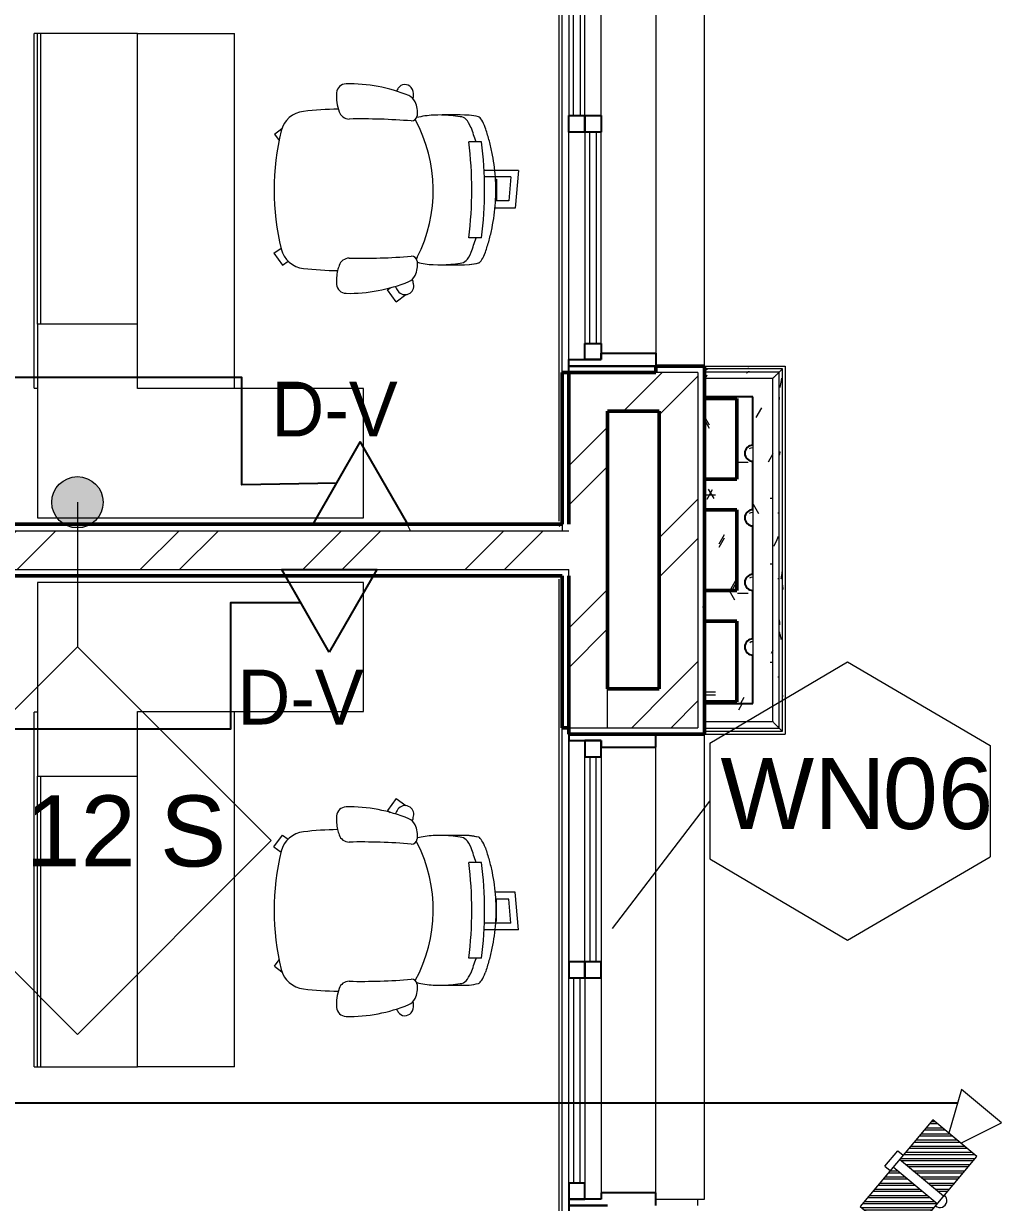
# Model space of a CAD drawing. Header units: millimetres. Extents: x -9358 to 257996, y -67499 to 9117.
# Drawn here: x 15062 to 18089, y -26768 to -23118 of the extents above; entities that cross this region are included whole.
import ezdxf

# ---------------------------------------------------------------- set-up
doc = ezdxf.new("R2010")
doc.units = ezdxf.units.MM
doc.header["$LTSCALE"] = 1000
for name, color, linetype, lineweight in [('A-FLR-PAT', 8, 'Continuous', 18), ('A-FRN', 8, 'Continuous', 9), ('A-LIN-30-1', 8, 'Continuous', 25), ('A-TYP-WAL', 8, 'Continuous', 0), ('A-TYP-WIN', 8, 'Continuous', 0), ('A-WAL-CLD', 8, 'Continuous', 9), ('A-WAL-CMU', 8, 'Continuous', 50), ('A-WAL-FIN', 8, 'Continuous', 9), ('A-WAL-LOW-20', 8, 'Continuous', 18), ('A-WAL-LOW-20-1', 8, 'Continuous', 50), ('A-WAL-LOW-30', 8, 'Continuous', 18), ('A-WAL-PAT-1', 8, 'Continuous', 9), ('A-WIN', 8, 'Continuous', 9), ('A-WIN-1', 8, 'Continuous', 25), ('A-WIN-2', 8, 'Continuous', 18), ('LC-CAM', 4, 'Continuous', 5)]:
    doc.layers.add(name, color=color, linetype=linetype, lineweight=lineweight)
for name, color, linetype in [('CCTV', 4, 'Continuous'), ('CCTVNET', 6, 'Continuous'), ('DATANET', 4, 'Continuous')]:
    doc.layers.add(name, color=color, linetype=linetype)
doc.styles.add('Arial_8', font='arial.ttf', dxfattribs={"height": 220})
pattern_1 = [(0, (0, 0), (812.8, 203.2), [33.528, -576.072, 33.528, -576.072, -3251.2]), (0, (0, 0), (812.8, 203.2), [-1219.2, 33.528, -1185.672, 33.528, -576.072, -1422.4]), (0, (0, 0), (812.8, 203.2), [-3048, 33.528, -372.872, 33.528, -982.472]), (120, (304.8, 101.6), (-582.3764, 602.3054), [33.528, -576.072, 33.528, -576.072, -3251.2]), (120, (304.8, 101.6), (-582.3764, 602.3054), [-1219.2, 33.528, -1185.672, 33.528, -576.072, -1422.4]), (120, (304.8, 101.6), (-582.3764, 602.3054), [-3048, 33.528, -372.872, 33.528, -982.472]), (240, (406.4, 508), (-230.4236, -805.5054), [33.528, -576.072, 33.528, -576.072, -3251.2]), (240, (406.4, 508), (-230.4236, -805.5054), [-1219.2, 33.528, -1185.672, 33.528, -576.072, -1422.4]), (240, (406.4, 508), (-230.4236, -805.5054), [-3048, 33.528, -372.872, 33.528, -982.472])]
pattern_2 = [(45, (0, 0), (-251.447, 251.447), []), (45, (0, 381), (-251.447, 251.447), [])]
pattern_3 = [(0, (0, 0), (406.4, 101.6), [33.528, -271.272, 33.528, -271.272, -1625.6]), (0, (0, 0), (406.4, 101.6), [-609.6, 33.528, -576.072, 33.528, -271.272, -711.2]), (0, (0, 0), (406.4, 101.6), [-1524, 33.528, -169.672, 33.528, -474.472]), (120, (152.4, 50.8), (-291.18818, 301.15272), [33.528, -271.272, 33.528, -271.272, -1625.6]), (120, (152.4, 50.8), (-291.18818, 301.15272), [-609.6, 33.528, -576.072, 33.528, -271.272, -711.2]), (120, (152.4, 50.8), (-291.18818, 301.15272), [-1524, 33.528, -169.672, 33.528, -474.472]), (240, (203.2, 254), (-115.21182, -402.75272), [33.528, -271.272, 33.528, -271.272, -1625.6]), (240, (203.2, 254), (-115.21182, -402.75272), [-609.6, 33.528, -576.072, 33.528, -271.272, -711.2]), (240, (203.2, 254), (-115.21182, -402.75272), [-1524, 33.528, -169.672, 33.528, -474.472])]

# ---------------------------------------------------------------- blocks, each defined once
blk = doc.blocks.new('M_Wall Tag - WALL TAG-12mm-1267109-01-Ground Floor Plan')
at = {"layer": 'A-TYP-WAL'}
for p, q in [((-6, 0), (0, 6)), ((0, 6), (6, 0)), ((-6, 0), (0, -6)), ((6, 0), (0, -6))]:
    blk.add_line(p, q, dxfattribs=at)
blk = doc.blocks.new('Window Tag - Window Tag-41068-01-Ground Floor Plan')
at = {"layer": 'A-TYP-WIN'}
for p, q in [((-4.506, 1.627), (-0.238, 4.142)), ((-0.238, 4.142), (4.181, 1.556)), ((-4.506, 1.627), (-4.506, -1.959)), ((4.181, 1.556), (4.181, -1.888)), ((-4.506, -1.959), (-0.238, -4.474)), ((-0.238, -4.474), (4.181, -1.888))]:
    blk.add_line(p, q, dxfattribs=at)
blk = doc.blocks.new('D-V')
at = {"color": 3}
blk.add_lwpolyline([(1.2, 256.5), (146.9, 0), (-146.9, 0), (1.2, 256.5)], dxfattribs=at)
at = {"layer": 'CCTV', "color": 2}
blk.add_attdef('D-V', (-225.1, 246.5), '', height=170, dxfattribs=at)
blk = doc.blocks.new('Walls 16 - Walls 11-582313-01-Ground Floor Furniture Plan')
at = {"layer": 'A-WAL-PAT-1'}
h = blk.add_hatch(dxfattribs=at)
h.set_pattern_fill('FP_10', color=256, style=0, pattern_type=2)
h.set_pattern_definition(pattern_3)
h.paths.add_polyline_path([(17270, -25070), (17270, -24820), (17170, -24820), (17170, -25070)], flags=0)
h.paths.add_polyline_path([(17170, -24725), (17270, -24725), (17270, -24475), (17170, -24475)], flags=0)
h.paths.add_polyline_path([(17170, -24380), (17270, -24380), (17270, -24130), (17170, -24130), (17170, -24207)], flags=0)
at = {"layer": 'A-WAL-CMU'}
for p, q in [((17170, -24130), (17170, -24380)), ((17270, -24130), (17170, -24130)), ((17270, -24380), (17270, -24130)), ((17170, -24380), (17270, -24380)), ((17170, -24475), (17170, -24725)), ((17270, -24475), (17170, -24475)), ((17270, -24725), (17270, -24475)), ((17170, -24725), (17270, -24725)), ((17170, -24820), (17170, -25070)), ((17270, -24820), (17170, -24820)), ((17270, -25070), (17270, -24820)), ((17170, -25070), (17270, -25070))]:
    blk.add_line(p, q, dxfattribs=at)
blk = doc.blocks.new('Sliding_Window_Double - 3000 x 2700-2663160-01-Ground Floor Furniture Plan')
at = {"layer": 'A-WIN'}
for p, q in [((-1336.3, 89.4), (1543.7, 89.4)), ((-651.8, -80.6), (-1306.3, -80.6)), ((808.2, -80.6), (-600.9, -80.6)), ((1513.7, -80.6), (859.1, -80.6)), ((-1306.3, -130.6), (-651.8, -130.6)), ((53.7, -130.6), (-600.9, -130.6)), ((808.2, -130.6), (153.7, -130.6)), ((859.1, -130.6), (1513.7, -130.6)), ((-651.8, -180.6), (-1356.3, -180.6)), ((-600.9, -180.6), (53.7, -180.6)), ((153.7, -180.6), (808.2, -180.6)), ((1563.7, -180.6), (859.1, -180.6))]:
    blk.add_line(p, q, dxfattribs=at)
at = {"layer": 'A-WIN-1'}
for p, q in [((-1376.3, 89.4), (-1336.3, 89.4)), ((-1376.3, -180.6), (-1376.3, 89.4)), ((-1376.3, 89.4), (-1376.3, -180.6)), ((-1336.3, 89.4), (-1336.3, -80.6)), ((1543.7, 89.4), (1583.7, 89.4)), ((1543.7, -80.6), (1543.7, 89.4)), ((1583.7, 89.4), (1583.7, -180.6)), ((1583.7, -180.6), (1583.7, 89.4)), ((-1356.3, -80.6), (-1356.3, -180.6)), ((-1336.3, -80.6), (-1356.3, -80.6)), ((-1356.3, -130.6), (-1356.3, -80.6)), ((-1356.3, -80.6), (-1306.3, -80.6)), ((-1306.3, -80.6), (-1306.3, -130.6)), ((-651.8, -130.6), (-651.8, -80.6)), ((-651.8, -80.6), (-600.9, -80.6)), ((-600.9, -80.6), (-600.9, -130.6)), ((808.2, -130.6), (808.2, -80.6)), ((808.2, -80.6), (859.1, -80.6)), ((859.1, -80.6), (859.1, -130.6)), ((1513.7, -130.6), (1513.7, -80.6)), ((1513.7, -80.6), (1563.7, -80.6)), ((1563.7, -80.6), (1543.7, -80.6)), ((1563.7, -180.6), (1563.7, -80.6)), ((1563.7, -80.6), (1563.7, -130.6)), ((-1306.3, -130.6), (-1356.3, -130.6)), ((-600.9, -130.6), (-651.8, -130.6)), ((-651.8, -180.6), (-651.8, -130.6)), ((-651.8, -130.6), (-600.9, -130.6)), ((-600.9, -130.6), (-600.9, -180.6)), ((53.7, -180.6), (53.7, -130.6)), ((53.7, -130.6), (103.7, -130.6)), ((103.7, -180.6), (103.7, -130.6)), ((103.7, -130.6), (153.7, -130.6)), ((103.7, -130.6), (103.7, -180.6)), ((153.7, -130.6), (153.7, -180.6)), ((808.2, -180.6), (808.2, -130.6)), ((808.2, -130.6), (859.1, -130.6)), ((859.1, -130.6), (808.2, -130.6)), ((859.1, -130.6), (859.1, -180.6)), ((1563.7, -130.6), (1513.7, -130.6)), ((-1376.3, -180.6), (-1396.3, -180.6)), ((-1356.3, -180.6), (-1376.3, -180.6)), ((-600.9, -180.6), (-651.8, -180.6)), ((103.7, -180.6), (53.7, -180.6)), ((153.7, -180.6), (103.7, -180.6)), ((859.1, -180.6), (808.2, -180.6)), ((1583.7, -180.6), (1563.7, -180.6)), ((1603.7, -180.6), (1583.7, -180.6))]:
    blk.add_line(p, q, dxfattribs=at)
at = {"layer": 'A-WIN-2'}
for p, q in [((-1306.3, -95.6), (-651.8, -95.6)), ((-1306.3, -115.6), (-1306.3, -95.6)), ((-651.8, -95.6), (-651.8, -115.6)), ((859.1, -95.6), (1513.7, -95.6)), ((859.1, -115.6), (859.1, -95.6)), ((1513.7, -95.6), (1513.7, -115.6)), ((-651.8, -115.6), (-1306.3, -115.6)), ((-600.9, -145.6), (53.7, -145.6)), ((-600.9, -165.6), (-600.9, -145.6)), ((53.7, -145.6), (53.7, -165.6)), ((153.7, -145.6), (808.2, -145.6)), ((153.7, -165.6), (153.7, -145.6)), ((808.2, -145.6), (808.2, -165.6)), ((1513.7, -115.6), (859.1, -115.6)), ((53.7, -165.6), (-600.9, -165.6)), ((808.2, -165.6), (153.7, -165.6))]:
    blk.add_line(p, q, dxfattribs=at)
blk = doc.blocks.new('Sliding_Window_Single - 1500 x 2700-2664407-01-Ground Floor Furniture Plan')
at = {"layer": 'A-WIN'}
for p, q in [((-645, 135), (-10, 135)), ((725, 135), (40, 135)), ((40, 135), (725, 135)), ((-10, 85), (-645, 85)), ((40, 85), (675, 85)), ((-10, 35), (-675, 35)), ((675, 35), (40, 35)), ((-675, -135), (705, -135))]:
    blk.add_line(p, q, dxfattribs=at)
at = {"layer": 'A-WIN-1'}
for p, q in [((-715, 135), (-735, 135)), ((-715, 135), (-715, 15)), ((-695, 135), (-715, 135)), ((-715, 15), (-715, 135)), ((-695, 35), (-695, 135)), ((-645, 135), (-695, 135)), ((-695, 135), (-695, 85)), ((-645, 85), (-645, 135)), ((40, 135), (-10, 135)), ((-10, 135), (-10, 85)), ((40, 85), (40, 135)), ((745, 135), (725, 135)), ((725, 135), (725, 35)), ((-695, 85), (-645, 85)), ((-10, 85), (40, 85)), ((40, 85), (-10, 85)), ((-10, 85), (-10, 35)), ((40, 35), (40, 85)), ((725, 85), (675, 85)), ((675, 85), (675, 35)), ((725, 35), (725, 85)), ((-675, 35), (-695, 35)), ((-675, -135), (-675, 35)), ((-10, 35), (40, 35)), ((675, 35), (725, 35)), ((725, 35), (705, 35)), ((705, 35), (705, -135)), ((-715, -135), (-675, -135)), ((705, -135), (745, -135))]:
    blk.add_line(p, q, dxfattribs=at)
at = {"layer": 'A-WIN-2'}
for p, q in [((-10, 120), (-645, 120)), ((-645, 120), (-645, 100)), ((-10, 100), (-10, 120)), ((-645, 100), (-10, 100)), ((675, 70), (40, 70)), ((40, 70), (40, 50)), ((40, 50), (675, 50)), ((675, 50), (675, 70))]:
    blk.add_line(p, q, dxfattribs=at)
blk = doc.blocks.new('Task chair 9554N35 - Task chair 9554N35-733048-01-Ground Floor Furniture Plan')
at = {"layer": 'A-FRN'}
for p, q in [((-59.9, 447.8), (56.2, 437.7)), ((-59.9, 447.8), (-59.9, 341.6)), ((-40.1, 424.9), (-40.1, 342.5)), ((-40.1, 424.9), (34.3, 418.4)), ((34.3, 418.4), (34.3, 377)), ((56.2, 437.7), (56.2, 375.4)), ((-33.2, 380), (34.3, 380)), ((-33.2, 377), (-33.2, 380)), ((-148.6, 333.2), (-148.6, 294.8)), ((148.6, 333.5), (148.6, 294.8)), ((208.7, 134.6), (213.5, 132.2)), ((346.3, 69.3), (324.3, 99.6)), ((309.5, 42.5), (303.3, 51.1)), ((346.3, 69.3), (309.5, 42.5)), ((-172.9, -306.8), (-189.9, -284.3)), ((196.3, -309), (180.3, -287)), ((196.3, -309), (233.1, -282.3)), ((233.1, -282.3), (220.5, -265)), ((-172.9, -306.8), (-153.2, -293.1))]:
    blk.add_line(p, q, dxfattribs=at)
for centre, radius, start, end in [((1, -773.4), 1116.7, 82.4068, 97.6988), ((1424.9, 239.6), 1657.1, 178.0847, 181.9153), ((18.2, -231.9), 573.4, 106.914, 111.6297), ((0, -988.3), 1291.7, 83.3947, 96.6053), ((-18.2, -231.9), 573.4, 68.3703, 73.086), ((-1424.9, 239.6), 1657.1, 358.0847, 1.9153), ((192.1, 200.6), 424.1, 170.8754, 178.7196), ((-202, 267.3), 24.7, 131.8566, 178.735), ((202, 267.3), 24.7, 1.265, 48.1434), ((-192.1, 200.6), 424.1, 1.2804, 9.1246), ((-5.9, 191.7), 225.5, 181.9153, 194.9895), ((1.2, -277.4), 461.4, 63.2725, 118.3184), ((5.9, 191.7), 225.5, 345.5179, 358.0847), ((-301, 96.7), 25.2, 129.5798, 236.5879), ((-296.1, 90.9), 32.8, 82.4202, 129.5798), ((-257.7, 94.4), 37, 114.5757, 157.5185), ((-304.4, 28.7), 95.5, 76.8701, 82.4202), ((-239, 54.3), 81.3, 83.0715, 114.7933), ((-231.5, 117.1), 18, 357.6261, 82.7084), ((1706.6, -39.8), 1926.5, 175.3495, 181.0799), ((223.3, 117.1), 18, 97.2916, 182.3739), ((-1714.8, -39.8), 1926.5, 358.9201, 4.6505), ((230.8, 54.3), 81.3, 65.2067, 96.9285), ((249.5, 94.4), 37, 22.4815, 65.4243), ((351.4, -138.5), 268.8, 102.9497, 106.1735), ((297.3, 97.1), 27.1, 305.0503, 102.9497), ((157.4, -76.4), 485.9, 157.6228, 181.0987), ((-270.6, 142.7), 80.3, 236.5879, 244.0605), ((-165.6, -76.4), 485.9, 358.9013, 22.3772), ((266.7, 140.7), 80.4, 293.4562, 305.0503), ((-298.4, -85.1), 30, 181.1693, 265.615), ((-289.7, 26.9), 142.3, 265.5931, 289.5716), ((-253.5, -75.2), 34, 289.5716, 358.4217), ((245.3, -75.2), 34, 181.5783, 250.4284), ((281.6, 26.9), 142.3, 250.4284, 257.1593), ((290.2, -85.1), 30, 274.385, 358.8307), ((875.8, -92.8), 1126, 180.8613, 186.3586), ((-875.8, -92.8), 1126, 353.6414, 359.0315), ((281.6, 26.9), 142.3, 257.1593, 274.4069), ((-163.7, -208.7), 80, 186.3586, 256.0584), ((163.7, -208.7), 80, 283.9417, 353.6414), ((0, 450.7), 759.4, 256.0584, 283.9417)]:
    blk.add_arc(centre, radius, start, end, dxfattribs=at)
for centre, major_axis, ratio, start_param, end_param in [((-182.4, 335.9), (44.1, 13.7), 0.260293, 1.734544, 2.951577), ((182.6, 337.1), (-43.9, 14.1), 0.248418, 3.3294, 4.551375), ((2833.6, 1083.6), (3058.7, 867.3), 0.246692, 3.007939, 3.042807), ((-178.1, 286.4), (48, 16.7), 0.376203, 1.755174, 2.42563), ((178.1, 286.7), (-48.1, 16.1), 0.383717, 3.814978, 4.524085), ((-2839.6, 1069.5), (-3064.8, 850.5), 0.246639, 3.238935, 3.272795), ((-2833.6, 1083.6), (-3058.7, 867.3), 0.246692, 3.240378, 3.275247)]:
    blk.add_ellipse(centre, major_axis=major_axis, ratio=ratio, start_param=start_param, end_param=end_param, dxfattribs=at)
blk.add_open_spline([(193.1, 345.6), (180.8, 349.8), (155.9, 357.6), (104.9, 369.7), (39.6, 378.5), (-39.7, 378.4), (-105, 369.4), (-155.9, 357.1), (-180.8, 349.3), (-193.1, 344.9)], degree=3, knots=[0, 0, 0, 0, 0.1, 0.2, 0.4, 0.6, 0.8, 0.9, 1, 1, 1, 1], dxfattribs=at)
blk = doc.blocks.new('secretary office - manager office -1 2-1846452-01-Ground Floor Furniture Plan')
at = {"layer": 'A-FRN'}
for p, q in [((-360, 310), (-950, 310)), ((-950, 310), (-950, 300)), ((-950, 300), (-950, -700)), ((-548, 320), (550, 320)), ((-548, 320), (-548, 310)), ((-350, 310), (-360, 310)), ((-350, 0), (-350, 310)), ((-350, 310), (550, 310)), ((550, 300), (-350, 300)), ((550, 300), (-350, 300)), ((550, 310), (550, 320)), ((550, 300), (550, 310)), ((550, 0), (550, 300)), ((-550, -700), (-550, 0)), ((-550, 0), (-350, 0)), ((-350, 0), (550, 0)), ((550, 0), (550, -300)), ((-550, -300), (550, -300)), ((-950, -700), (-550, -700))]:
    blk.add_line(p, q, dxfattribs=at)
blk = doc.blocks.new('Task chair 9554N35 - Task chair 9554N35-745676-01-Ground Floor Furniture Plan')
at = {"layer": 'A-FRN'}
for p, q in [((-172.9, 306.8), (-189.9, 284.3)), ((-172.9, 306.8), (-153.2, 293.1)), ((196.3, 309), (180.3, 287)), ((196.3, 309), (233.1, 282.3)), ((233.1, 282.3), (220.5, 265)), ((309.5, -42.5), (303.3, -51.1)), ((346.3, -69.3), (309.5, -42.5)), ((346.3, -69.3), (324.3, -99.6)), ((208.7, -134.6), (213.5, -132.2)), ((-148.6, -333.2), (-148.6, -294.8)), ((148.6, -333.5), (148.6, -294.8)), ((-59.9, -447.8), (-59.9, -341.6)), ((-40.1, -424.9), (-40.1, -342.5)), ((-33.2, -377), (-33.2, -380)), ((-33.2, -380), (34.3, -380)), ((34.3, -418.4), (34.3, -377)), ((56.2, -437.7), (56.2, -375.4)), ((-59.9, -447.8), (56.2, -437.7)), ((-40.1, -424.9), (34.3, -418.4))]:
    blk.add_line(p, q, dxfattribs=at)
for centre, radius, start, end in [((0, -450.7), 759.4, 76.0583, 103.9416), ((-163.7, 208.7), 80, 103.9416, 173.6414), ((163.7, 208.7), 80, 6.3586, 76.0583), ((875.8, 92.8), 1126, 173.6414, 179.1387), ((-875.8, 92.8), 1126, 0.9685, 6.3586), ((-298.4, 85.1), 30, 94.385, 178.8307), ((-289.7, -26.9), 142.3, 70.4284, 94.4069), ((281.6, -26.9), 142.3, 102.8407, 109.5716), ((281.6, -26.9), 142.3, 85.5931, 102.8407), ((290.2, 85.1), 30, 1.1693, 85.615), ((157.4, 76.4), 485.9, 178.9013, 202.3772), ((-253.5, 75.2), 34, 1.5783, 70.4284), ((1706.6, 39.8), 1926.5, 178.9201, 184.6505), ((-1714.8, 39.8), 1926.5, 355.3495, 1.0799), ((245.3, 75.2), 34, 109.5716, 178.4217), ((-165.6, 76.4), 485.9, 337.6228, 1.0987), ((-270.6, -142.7), 80.3, 115.9395, 123.4121), ((266.7, -140.7), 80.4, 54.9497, 66.5438), ((-301, -96.7), 25.2, 123.4121, 230.4202), ((-257.7, -94.4), 37, 202.4815, 245.4243), ((249.5, -94.4), 37, 294.5757, 337.5185), ((297.3, -97.1), 27.1, 257.0503, 54.9497), ((-296.1, -90.9), 32.8, 230.4202, 277.5798), ((-304.4, -28.7), 95.5, 277.5798, 283.1299), ((-239, -54.3), 81.3, 245.2067, 276.9285), ((-5.9, -191.7), 225.5, 165.0105, 178.0847), ((-231.5, -117.1), 18, 277.2916, 2.3739), ((1.2, 277.4), 461.4, 241.6816, 296.7275), ((223.3, -117.1), 18, 177.6261, 262.7084), ((230.8, -54.3), 81.3, 263.0715, 294.7933), ((5.9, -191.7), 225.5, 1.9153, 14.4821), ((351.4, 138.5), 268.8, 253.8265, 257.0503), ((1424.9, -239.6), 1657.1, 178.0847, 181.9153), ((192.1, -200.6), 424.1, 181.2804, 189.1246), ((-192.1, -200.6), 424.1, 350.8754, 358.7196), ((-1424.9, -239.6), 1657.1, 358.0847, 1.9153), ((-202, -267.3), 24.7, 181.265, 228.1434), ((202, -267.3), 24.7, 311.8566, 358.735), ((18.2, 231.9), 573.4, 248.3703, 253.086), ((0, 988.3), 1291.7, 263.3947, 276.6053), ((-18.2, 231.9), 573.4, 286.914, 291.6297), ((1, 773.4), 1116.7, 262.3012, 277.5932)]:
    blk.add_arc(centre, radius, start, end, dxfattribs=at)
for centre, major_axis, ratio, start_param, end_param in [((-178.1, -286.4), (-48, 16.7), 0.376203, 0.715963, 1.386418), ((178.1, -286.7), (48.1, 16.1), 0.383717, 4.900693, 5.6098), ((2833.6, -1083.6), (-3058.7, 867.3), 0.246692, 0.098786, 0.133654), ((-182.4, -335.9), (-44.1, 13.7), 0.260293, 0.190015, 1.407049), ((182.6, -337.1), (43.9, 14.1), 0.248418, 4.873403, 6.095378), ((-2833.6, -1083.6), (3058.7, 867.3), 0.246692, 6.149531, 6.184399), ((-2839.6, -1069.5), (3064.8, 850.5), 0.246639, 6.151983, 6.185843)]:
    blk.add_ellipse(centre, major_axis=major_axis, ratio=ratio, start_param=start_param, end_param=end_param, dxfattribs=at)
blk.add_open_spline([(193.1, -345.6), (180.8, -349.8), (155.9, -357.6), (104.9, -369.7), (39.6, -378.5), (-39.7, -378.4), (-105, -369.4), (-155.9, -357.1), (-180.8, -349.3), (-193.1, -344.9)], degree=3, knots=[0, 0, 0, 0, 0.1, 0.2, 0.4, 0.6, 0.8, 0.9, 1, 1, 1, 1], dxfattribs=at)
blk = doc.blocks.new('secretary office - manager office -1 2-1846450-01-Ground Floor Furniture Plan')
at = {"layer": 'A-FRN'}
for p, q in [((-550, 700), (-950, 700)), ((-950, 700), (-950, -300)), ((-550, 0), (-550, 700)), ((550, 300), (-550, 300)), ((550, 300), (550, 0)), ((-350, 0), (-550, 0)), ((550, 0), (-350, 0)), ((-350, -310), (-350, 0)), ((550, -300), (550, 0)), ((-950, -300), (-950, -310)), ((-950, -310), (-360, -310)), ((-548, -310), (-548, -320)), ((550, -320), (-548, -320)), ((-360, -310), (-350, -310)), ((-350, -300), (550, -300)), ((-350, -300), (550, -300)), ((550, -310), (-350, -310)), ((550, -310), (550, -300)), ((550, -320), (550, -310))]:
    blk.add_line(p, q, dxfattribs=at)
blk = doc.blocks.new('FP_484-01-Ground Floor Furniture Plan')
at = {"layer": 'A-WAL-PAT-1'}
for p, q in [((17310, -24675.7), (17314.7, -24673.4)), ((17314.7, -24673.4), (17320, -24672.6))]:
    blk.add_line(p, q, dxfattribs=at)
blk = doc.blocks.new('FP_485-01-Ground Floor Furniture Plan')
at = {"layer": 'A-WAL-PAT-1'}
for p, q in [((17309.9, -24475.5), (17314.7, -24473.1)), ((17314.7, -24473.1), (17320, -24472.3))]:
    blk.add_line(p, q, dxfattribs=at)
blk = doc.blocks.new('FP_486-01-Ground Floor Furniture Plan')
at = {"layer": 'A-WAL-PAT-1'}
for p, q in [((17309.9, -24275.8), (17314.7, -24273.4)), ((17314.7, -24273.4), (17320, -24272.6))]:
    blk.add_line(p, q, dxfattribs=at)
blk = doc.blocks.new('FP_487-01-Ground Floor Furniture Plan')
at = {"layer": 'A-WAL-PAT-1'}
for p, q in [((17310, -24875.7), (17314.8, -24873.3)), ((17314.8, -24873.3), (17320, -24872.6))]:
    blk.add_line(p, q, dxfattribs=at)
blk = doc.blocks.new('Walls 356 - Walls 304-2898133-01-Ground Floor Furniture Plan')
at = {"layer": 'A-WAL-PAT-1'}
h = blk.add_hatch(dxfattribs=at)
h.set_pattern_fill('FP_194', color=256, style=0, pattern_type=2)
h.set_pattern_definition([(0, (0, 10), (406.4, 101.6), [33.528, -271.272, 33.528, -271.272, -1625.6]), (0, (0, 10), (406.4, 101.6), [-609.6, 33.528, -576.072, 33.528, -271.272, -711.2]), (0, (0, 10), (406.4, 101.6), [-1524, 33.528, -169.672, 33.528, -474.472]), (120, (152.4, 60.8), (-291.18818, 301.15272), [33.528, -271.272, 33.528, -271.272, -1625.6]), (120, (152.4, 60.8), (-291.18818, 301.15272), [-609.6, 33.528, -576.072, 33.528, -271.272, -711.2]), (120, (152.4, 60.8), (-291.18818, 301.15272), [-1524, 33.528, -169.672, 33.528, -474.472]), (240, (203.2, 264), (-115.21182, -402.75272), [33.528, -271.272, 33.528, -271.272, -1625.6]), (240, (203.2, 264), (-115.21182, -402.75272), [-609.6, 33.528, -576.072, 33.528, -271.272, -711.2]), (240, (203.2, 264), (-115.21182, -402.75272), [-1524, 33.528, -169.672, 33.528, -474.472])])
h.paths.add_polyline_path([(17320, -25065), (17320, -24915), (17305.3, -24910.2), (17296.2, -24897.7), (17296.2, -24882.3), (17305.3, -24869.8), (17320, -24865), (17320, -24715), (17305.3, -24710.2), (17296.2, -24697.7), (17296.2, -24682.3), (17305.3, -24669.8), (17320, -24665), (17320, -24514.8), (17305.3, -24510), (17296.2, -24497.5), (17296.2, -24482), (17305.3, -24469.5), (17320, -24464.8), (17320, -24315), (17305.3, -24310.2), (17296.2, -24297.7), (17296.2, -24282.3), (17305.3, -24269.8), (17320, -24265), (17320, -24115), (17170, -24115), (17170, -25065)], flags=0)
at = {"layer": 'A-LIN-30-1'}
for p, q in [((17170, -24115), (17170, -25065)), ((17320, -24115), (17170, -24115)), ((17320, -24265), (17320, -24115)), ((17320, -24464.8), (17320, -24315)), ((17320, -24665), (17320, -24514.8)), ((17320, -24865), (17320, -24715)), ((17320, -25065), (17320, -24915)), ((17170, -25065), (17320, -25065))]:
    blk.add_line(p, q, dxfattribs=at)
for centre in [(17320, -24290), (17320, -24489.8), (17320, -24690), (17320, -24890)]:
    blk.add_arc(centre, 25, 90, 270, dxfattribs=at)
at = {"layer": 'A-WAL-FIN'}
for p, q in [((17320, -24265), (17320, -24290)), ((17320, -24290), (17320, -24315)), ((17320, -24464.8), (17320, -24489.8)), ((17320, -24489.8), (17320, -24514.8)), ((17320, -24665), (17320, -24690)), ((17320, -24690), (17320, -24715)), ((17320, -24865), (17320, -24890)), ((17320, -24890), (17320, -24915))]:
    blk.add_line(p, q, dxfattribs=at)
at = {"layer": 'A-WAL-LOW-20-1'}
for name in ['FP_486-01-Ground Floor Furniture Plan', 'FP_485-01-Ground Floor Furniture Plan', 'FP_484-01-Ground Floor Furniture Plan', 'FP_487-01-Ground Floor Furniture Plan']:
    blk.add_blockref(name, (0, 0), dxfattribs=at)
blk = doc.blocks.new('FP_488-01-Ground Floor Furniture Plan')
at = {"layer": 'A-WAL-LOW-20'}
blk.add_line((17170, -25151.2), (17401.4, -25151.2), dxfattribs=at)
blk = doc.blocks.new('FP_489-01-Ground Floor Furniture Plan')
at = {"layer": 'A-WAL-LOW-20'}
blk.add_line((17170, -25161), (17411.1, -25161), dxfattribs=at)
blk = doc.blocks.new('FP_490-01-Ground Floor Furniture Plan')
at = {"layer": 'A-WAL-LOW-20'}
blk.add_line((17401.4, -25151.2), (17401.4, -24048.5), dxfattribs=at)
at = {"layer": 'A-WAL-PAT-1'}
for p, q in [((17402.4, -24129.9), (17402.5, -24129)), ((17402.4, -24130.9), (17402.4, -24129.9)), ((17402.5, -24127.2), (17402.5, -24126.3)), ((17402.5, -24128.1), (17402.5, -24127.2)), ((17402.5, -24129), (17402.5, -24128.1)), ((17402.2, -24132.7), (17402.3, -24131.8)), ((17402.2, -24133.6), (17402.2, -24132.7)), ((17402.3, -24131.8), (17402.4, -24130.9)), ((17402, -24485.6), (17397.4, -24485.6)), ((17394.2, -24569), (17394.6, -24568.1)), ((17394.6, -24568.1), (17395, -24567.2)), ((17395, -24567.2), (17395.4, -24566.3)), ((17395.4, -24566.3), (17395.7, -24565.4)), ((17395.7, -24565.4), (17396.1, -24564.4)), ((17396.1, -24564.4), (17396.4, -24563.5)), ((17396.4, -24563.5), (17396.8, -24562.6)), ((17396.8, -24562.6), (17397.1, -24561.7)), ((17397.1, -24561.7), (17397.4, -24560.8)), ((17397.4, -24560.8), (17397.7, -24559.9)), ((17397.7, -24559.9), (17398, -24559)), ((17398, -24559), (17398.3, -24558.1)), ((17385.1, -24587.1), (17385.6, -24586.2)), ((17385.6, -24586.2), (17386.1, -24585.3)), ((17386.1, -24585.3), (17386.6, -24584.4)), ((17386.6, -24584.4), (17387.1, -24583.5)), ((17387.1, -24583.5), (17387.6, -24582.6)), ((17387.6, -24582.6), (17388.1, -24581.7)), ((17388.1, -24581.7), (17388.5, -24580.8)), ((17388.5, -24580.8), (17389, -24579.9)), ((17389, -24579.9), (17389.5, -24579)), ((17389.5, -24579), (17389.9, -24578.1)), ((17389.9, -24578.1), (17390.4, -24577.1)), ((17390.4, -24577.1), (17390.8, -24576.2)), ((17390.8, -24576.2), (17391.3, -24575.3)), ((17391.3, -24575.3), (17391.7, -24574.4)), ((17391.7, -24574.4), (17392.2, -24573.5)), ((17392.2, -24573.5), (17392.6, -24572.6)), ((17392.6, -24572.6), (17393, -24571.7)), ((17393, -24571.7), (17393.4, -24570.8)), ((17393.4, -24570.8), (17393.8, -24569.9)), ((17393.8, -24569.9), (17394.2, -24569)), ((17402, -24688.8), (17397.4, -24688.8)), ((17399.6, -24810.3), (17399.9, -24811.2)), ((17399.9, -24811.2), (17400.1, -24812.1)), ((17400.1, -24812.1), (17400.3, -24813)), ((17400.3, -24813), (17400.5, -24813.9)), ((17400.5, -24813.9), (17400.7, -24814.8)), ((17400.7, -24814.8), (17400.9, -24815.7)), ((17400.9, -24815.7), (17401.1, -24816.6)), ((17401.1, -24816.6), (17401.3, -24817.5)), ((17401.3, -24817.5), (17401.4, -24818.4)), ((17401.4, -24818.4), (17401.6, -24819.3)), ((17401.6, -24819.3), (17401.7, -24820.2)), ((17401.7, -24820.2), (17401.8, -24821.1)), ((17401.8, -24821.1), (17401.9, -24822.1)), ((17401.9, -24822.1), (17402, -24823)), ((17402, -24823), (17402.1, -24823.9)), ((17402.1, -24823.9), (17402.2, -24824.8)), ((17402.2, -24824.8), (17402.3, -24825.7)), ((17402.3, -24825.7), (17402.4, -24826.6)), ((17402.4, -24826.6), (17402.4, -24827.5)), ((17402.4, -24827.5), (17402.5, -24828.4)), ((17402.5, -24828.4), (17402.5, -24829.3)), ((17402.5, -24829.3), (17402.5, -24830.2)), ((17402.5, -24830.2), (17402.5, -24831.1)), ((17402, -24993.6), (17397.4, -24993.6))]:
    blk.add_line(p, q, dxfattribs=at)
blk = doc.blocks.new('FP_491-01-Ground Floor Furniture Plan')
at = {"layer": 'A-WAL-LOW-20'}
blk.add_line((17411.1, -25161), (17411.1, -24038.8), dxfattribs=at)
at = {"layer": 'A-WAL-PAT-1'}
for p, q in [((17404.3, -24093.7), (17405, -24091.1)), ((17405, -24091.1), (17405.6, -24088.5)), ((17405.6, -24088.5), (17406.2, -24085.8)), ((17406.2, -24085.8), (17406.8, -24083.2)), ((17406.8, -24083.2), (17407.3, -24080.6)), ((17407.3, -24080.6), (17407.8, -24077.9)), ((17407.8, -24077.9), (17408.3, -24075.3)), ((17408.3, -24075.3), (17408.8, -24072.6)), ((17408.8, -24072.6), (17409.2, -24070)), ((17409.2, -24070), (17409.6, -24067.4)), ((17403.6, -24096.4), (17404.3, -24093.7)), ((17401.5, -24307.3), (17402.2, -24304.7)), ((17402.2, -24304.7), (17403, -24302)), ((17403, -24302), (17403.7, -24299.4)), ((17403.7, -24299.4), (17404.4, -24296.8)), ((17404.4, -24296.8), (17405, -24294.1)), ((17409.4, -24678.2), (17409.8, -24675.5)), ((17409.8, -24675.5), (17410.2, -24672.9)), ((17410.2, -24672.9), (17410.5, -24670.3)), ((17410.5, -24670.3), (17410.8, -24667.6)), ((17410.8, -24667.6), (17411.1, -24665)), ((17411.1, -24665), (17411.3, -24662.3)), ((17411.3, -24662.3), (17411.6, -24659.7)), ((17407.6, -24688.7), (17408.1, -24686.1)), ((17408.1, -24686.1), (17408.6, -24683.5)), ((17408.6, -24683.5), (17409, -24680.8)), ((17409, -24680.8), (17409.4, -24678.2)), ((17411.8, -24708.7), (17412, -24711.3)), ((17412, -24711.3), (17412.1, -24713.9)), ((17412.1, -24713.9), (17412.2, -24716.6)), ((17412.2, -24716.6), (17412.2, -24719.2)), ((17412.2, -24719.2), (17412.2, -24721.9)), ((17401.3, -24852.7), (17402, -24855.4)), ((17402, -24855.4), (17402.8, -24858)), ((17402.8, -24858), (17403.5, -24860.6)), ((17403.5, -24860.6), (17404.2, -24863.3)), ((17404.2, -24863.3), (17404.8, -24865.9)), ((17404.8, -24865.9), (17405.5, -24868.6)), ((17405.5, -24868.6), (17406.1, -24871.2)), ((17406.1, -24871.2), (17406.6, -24873.8)), ((17406.6, -24873.8), (17407.2, -24876.5)), ((17412.2, -25051.7), (17412.2, -25049)), ((17412.2, -25054.3), (17412.2, -25051.7))]:
    blk.add_line(p, q, dxfattribs=at)
blk = doc.blocks.new('FP_492-01-Ground Floor Furniture Plan')
at = {"layer": 'A-WAL-LOW-20'}
blk.add_line((17401.4, -24048.5), (17170, -24048.5), dxfattribs=at)
at = {"layer": 'A-WAL-PAT-1'}
for p, q in [((17300.4, -24052), (17299.9, -24052.5)), ((17301, -24051.5), (17300.4, -24052)), ((17301.5, -24051), (17301, -24051.5)), ((17302, -24050.5), (17301.5, -24051)), ((17302.5, -24050.1), (17302, -24050.5)), ((17303.1, -24049.7), (17302.5, -24050.1)), ((17303.6, -24049.3), (17303.1, -24049.7)), ((17304.1, -24049), (17303.6, -24049.3)), ((17304.6, -24048.7), (17304.1, -24049)), ((17305.1, -24048.4), (17304.6, -24048.7)), ((17305.7, -24048.2), (17305.1, -24048.4)), ((17306.2, -24048), (17305.7, -24048.2)), ((17306.7, -24047.8), (17306.2, -24048)), ((17307.2, -24047.6), (17306.7, -24047.8)), ((17307.8, -24047.5), (17307.2, -24047.6)), ((17308.3, -24047.4), (17307.8, -24047.5)), ((17308.8, -24047.4), (17308.3, -24047.4)), ((17309.3, -24047.4), (17308.8, -24047.4)), ((17172.5, -24067.1), (17172, -24067.9)), ((17173, -24066.2), (17172.5, -24067.1)), ((17173.5, -24065.4), (17173, -24066.2)), ((17174, -24064.6), (17173.5, -24065.4)), ((17174.5, -24063.8), (17174, -24064.6)), ((17175, -24063), (17174.5, -24063.8)), ((17175.4, -24062.2), (17175, -24063)), ((17175.9, -24061.4), (17175.4, -24062.2)), ((17176.4, -24060.6), (17175.9, -24061.4)), ((17176.9, -24059.9), (17176.4, -24060.6)), ((17177.4, -24059.2), (17176.9, -24059.9)), ((17177.9, -24058.4), (17177.4, -24059.2))]:
    blk.add_line(p, q, dxfattribs=at)
blk = doc.blocks.new('FP_493-01-Ground Floor Furniture Plan')
at = {"layer": 'A-WAL-LOW-20'}
blk.add_line((17411.1, -24038.8), (17170, -24038.8), dxfattribs=at)
at = {"layer": 'A-WAL-PAT-1'}
for p, q in [((17171.6, -24044.6), (17170, -24045.7)), ((17173.2, -24043.5), (17171.6, -24044.6)), ((17174.7, -24042.5), (17173.2, -24043.5)), ((17176.3, -24041.6), (17174.7, -24042.5)), ((17177.9, -24040.8), (17176.3, -24041.6)), ((17301.4, -24038.5), (17299.9, -24038.9)), ((17302.9, -24038.2), (17301.4, -24038.5)), ((17304.3, -24037.9), (17302.9, -24038.2)), ((17305.8, -24037.7), (17304.3, -24037.9)), ((17307.3, -24037.7), (17305.8, -24037.7))]:
    blk.add_line(p, q, dxfattribs=at)
blk = doc.blocks.new('Walls 358 - Walls 78-2898263-01-Ground Floor Furniture Plan')
at = {"layer": 'A-WAL-PAT-1'}
h = blk.add_hatch(dxfattribs=at)
h.set_pattern_fill('FP_190', color=256, style=0, pattern_type=2)
h.set_pattern_definition(pattern_3)
h.paths.add_polyline_path([(17320, -24300), (17318, -24304), (17318.6, -24304.9), (17319.6, -24301.5)], flags=0)
h.paths.add_polyline_path([(17320, -24499.8), (17318, -24503.7), (17318.6, -24504.7), (17319.6, -24501.3)], flags=0)
h.paths.add_polyline_path([(17320, -24700), (17318, -24704), (17318.6, -24704.9), (17319.6, -24701.5)], flags=0)
h.paths.add_polyline_path([(17320, -24900), (17318, -24904), (17318.6, -24904.9), (17319.6, -24901.5)], flags=0)
h.paths.add_polyline_path([(17325.4, -25131.5), (17381.7, -25131.5), (17381.7, -24068.2), (17170, -24068.2), (17170, -24125), (17320, -24125), (17320, -24275), (17320, -24275.6), (17320, -24324.2), (17320, -24325), (17320, -24474.8), (17320, -24475.4), (17320, -24523.9), (17320, -24524.8), (17320, -24675), (17320, -24675.6), (17320, -24724.2), (17320, -24725), (17320, -24875), (17320, -24875.6), (17319.8, -24924.4), (17320, -24925), (17320, -25075), (17170, -25075), (17170, -25131.5), (17320, -25131.5)], flags=0)
at = {"layer": 'A-WAL-LOW-20'}
for p, q in [((17381.7, -24068.2), (17170, -24068.2)), ((17381.7, -25131.5), (17381.7, -24068.2)), ((17381.7, -25131.5), (17170, -25131.5))]:
    blk.add_line(p, q, dxfattribs=at)
for points, knots in [([(17401.4, -24048.5), (17401.4, -24048.5), (17401.2, -24048.7), (17400.3, -24049.6), (17398.6, -24051.2), (17397, -24052.9), (17395.1, -24054.8), (17392.9, -24057), (17390.4, -24059.5), (17386.7, -24063.2), (17383.7, -24066.1), (17381.7, -24068.2)], [0.4599876, 0.4599876, 0.4599876, 0.4599876, 0.5, 0.6, 0.65, 0.7, 0.75, 0.8, 0.85, 0.9, 1, 1, 1, 1]), ([(17411.1, -24038.8), (17411.1, -24038.8), (17410.7, -24039.1), (17407.8, -24042.1), (17403.9, -24046), (17402, -24047.8)], [0.1701475, 0.1701475, 0.1701475, 0.1701475, 0.25, 0.5, 0.6488772, 0.6488772, 0.6488772, 0.6488772]), ([(17401.4, -25151.2), (17401.4, -25151.2), (17401.2, -25151.1), (17400.3, -25150.2), (17398.6, -25148.5), (17397, -25146.9), (17395.1, -25145), (17392.9, -25142.8), (17390.4, -25140.3), (17386.7, -25136.6), (17383.8, -25133.6), (17381.7, -25131.5)], [0.4599876, 0.4599876, 0.4599876, 0.4599876, 0.5, 0.6, 0.65, 0.7, 0.75, 0.8, 0.85, 0.9, 1, 1, 1, 1]), ([(17411.1, -25161), (17411.1, -25161), (17410.7, -25160.6), (17407.8, -25157.7), (17403.9, -25153.8), (17402, -25151.9)], [0.1701475, 0.1701475, 0.1701475, 0.1701475, 0.25, 0.5, 0.6488772, 0.6488772, 0.6488772, 0.6488772])]:
    blk.add_open_spline(points, degree=3, knots=knots, dxfattribs=at)
for name in ['FP_493-01-Ground Floor Furniture Plan', 'FP_492-01-Ground Floor Furniture Plan', 'FP_490-01-Ground Floor Furniture Plan', 'FP_491-01-Ground Floor Furniture Plan', 'FP_488-01-Ground Floor Furniture Plan', 'FP_489-01-Ground Floor Furniture Plan']:
    blk.add_blockref(name, (0, 0), dxfattribs=at)
blk = doc.blocks.new('G')
at = {"layer": 'A-WAL-PAT-1'}
h = blk.add_hatch(dxfattribs=at)
h.set_pattern_fill('FP_1', color=256, style=0, pattern_type=2)
h.set_pattern_definition(pattern_2)
h.paths.add_polyline_path([(16750, -25150), (16870, -25150), (16870, -24050), (16750, -24050), (16750, -25030)], flags=0)
h = blk.add_hatch(dxfattribs=at)
h.set_pattern_fill('FP_1', color=256, style=0, pattern_type=2)
h.set_pattern_definition(pattern_2)
h.paths.add_polyline_path([(17030, -24170), (17150, -24170), (17150, -24050), (16870, -24050), (16870, -24170)], flags=0)
h = blk.add_hatch(dxfattribs=at)
h.set_pattern_fill('FP_2', color=256, style=0, pattern_type=2)
h.set_pattern_definition(pattern_1)
h.paths.add_polyline_path([(17150, -25150), (17170, -25150), (17170, -24050), (17150, -24050), (17150, -25030)], flags=0)
h = blk.add_hatch(dxfattribs=at)
h.set_pattern_fill('FP_1', color=256, style=0, pattern_type=2)
h.set_pattern_definition(pattern_2)
h.paths.add_polyline_path([(17030, -25030), (17150, -25030), (17150, -24170), (17030, -24170), (17030, -24927.1)], flags=0)
h = blk.add_hatch(dxfattribs=at)
h.set_pattern_fill('FP_2', color=256, style=0, pattern_type=2)
h.set_pattern_definition(pattern_1)
h.paths.add_polyline_path([(10800, -24660), (10800, -24540), (16730, -24540), (16730, -24520), (10780, -24520), (10780, -24660)], flags=0)
h = blk.add_hatch(dxfattribs=at)
h.set_pattern_fill('FP_1', color=256, style=0, pattern_type=2)
h.set_pattern_definition(pattern_2)
h.paths.add_polyline_path([(16730, -24660), (16750, -24660), (16750, -24540), (10800, -24540), (10800, -24660), (15863.4, -24660)], flags=0)
h.paths.add_polyline_path([(10780, -24660), (10780, -24540), (10760, -24540), (10760, -24660)], flags=0)
h = blk.add_hatch(dxfattribs=at)
h.set_pattern_fill('FP_2', color=256, style=0, pattern_type=2)
h.set_pattern_definition(pattern_1)
h.paths.add_polyline_path([(16730, -24680), (16730, -24660), (10780, -24660), (10780, -24680), (15863.4, -24680)], flags=0)
h = blk.add_hatch(dxfattribs=at)
h.set_pattern_fill('FP_2', color=256, style=0, pattern_type=2)
h.set_pattern_definition(pattern_1)
h.paths.add_polyline_path([(16750, -28620), (16750, -26650), (16730, -26650), (16730, -28620)], flags=0)
h.paths.add_polyline_path([(16730, -25150), (16750, -25150), (16750, -24660), (16730, -24660), (16730, -24927.1)], flags=0)
h = blk.add_hatch(dxfattribs=at)
h.set_pattern_fill('FP_1', color=256, style=0, pattern_type=2)
h.set_pattern_definition(pattern_2)
h.paths.add_polyline_path([(16870, -25150), (17150, -25150), (17150, -25030), (16870, -25030)], flags=0)
at = {"layer": 'A-FLR-PAT'}
for p, q in [((17170, -24030), (17170, -21070)), ((17170, -26610), (17170, -25170)), ((17020, -26610), (17170, -26610)), ((17150, -26630), (17150, -26610))]:
    blk.add_line(p, q, dxfattribs=at)
at = {"layer": 'A-WAL-CLD'}
for p, q in [((17150, -24050), (17020, -24050)), ((17150, -24050), (17150, -25150)), ((16730, -24520), (16730, -24540)), ((10800, -24540), (16750, -24540)), ((10800, -24660), (16750, -24660)), ((16750, -24680), (16750, -24660)), ((16870, -25150), (16870, -25030)), ((16750, -25150), (17150, -25150))]:
    blk.add_line(p, q, dxfattribs=at)
at = {"layer": 'A-WAL-CMU'}
for p, q in [((16750, -24050), (16730, -24050)), ((16730, -24050), (16730, -24520)), ((16750, -24520), (16750, -24050)), ((17020, -24050), (16750, -24050)), ((16750, -24050), (16750, -24170)), ((17170, -24030), (17020, -24030)), ((17020, -24030), (17020, -24050)), ((17170, -25170), (17170, -24030)), ((16870, -25030), (16870, -24170)), ((16870, -24170), (17030, -24170)), ((17030, -24170), (17030, -25030)), ((16730, -24520), (10780, -24520)), ((10780, -24680), (16730, -24680)), ((16730, -24680), (16730, -25150)), ((16750, -24680), (16750, -25170)), ((17030, -25030), (16870, -25030)), ((16730, -25150), (16750, -25150)), ((16750, -25170), (17170, -25170))]:
    blk.add_line(p, q, dxfattribs=at)
at = {"layer": 'A-WAL-LOW-30'}
for p, q in [((16720, -24510), (16720, -20780)), ((16730, -24050), (16730, -21050)), ((17170, -24030), (17420, -24030)), ((17420, -24030), (17420, -25170)), ((16720, -28610), (16720, -24690)), ((16730, -26650), (16730, -25150)), ((17170, -25170), (17420, -25170))]:
    blk.add_line(p, q, dxfattribs=at)
at = {"layer": 'A-FRN'}
for name, p, rotation in [('secretary office - manager office -1 2-1846452-01-Ground Floor Furniture Plan', (15415, -23550), 89.99999999999748), ('Task chair 9554N35 - Task chair 9554N35-733048-01-Ground Floor Furniture Plan', (16146.2, -23484.5), 270.0000000000021), ('secretary office - manager office -1 2-1846450-01-Ground Floor Furniture Plan', (15415, -25650), 270.0000000000019), ('Task chair 9554N35 - Task chair 9554N35-745676-01-Ground Floor Furniture Plan', (16146.2, -25715.5), 89.99999999999709)]:
    blk.add_blockref(name, p, dxfattribs=dict(at, rotation=rotation))
at = {"layer": 'A-WAL-LOW-20'}
for name in ['Walls 16 - Walls 11-582313-01-Ground Floor Furniture Plan', 'Walls 358 - Walls 78-2898263-01-Ground Floor Furniture Plan']:
    blk.add_blockref(name, (0, 0), dxfattribs=at)
at = {"layer": 'A-WAL-LOW-20-1'}
blk.add_blockref('Walls 356 - Walls 304-2898133-01-Ground Floor Furniture Plan', (0, -10), dxfattribs=at)
at = {"layer": 'A-WIN'}
for name, p, rotation in [('Sliding_Window_Double - 3000 x 2700-2663160-01-Ground Floor Furniture Plan', (16930.6, -22446.3), 269.9999999999995), ('Sliding_Window_Single - 1500 x 2700-2664407-01-Ground Floor Furniture Plan', (16885, -25915), 90.00000000000033)]:
    blk.add_blockref(name, p, dxfattribs=dict(at, rotation=rotation))
blk = doc.blocks.new('CAM 2')
at = {"layer": 'LC-CAM'}
h = blk.add_hatch(dxfattribs=at)
h.set_pattern_fill('ANSI32', color=3, scale=2, angle=45)
h.paths.add_polyline_path([(53330.6, -56687.2), (53453.7, -56790.2), (53567.9, -56653.6), (53444.8, -56550.7)])
h.paths.add_polyline_path([(53477.3, -56809.9), (53599.7, -56912.2), (53713.8, -56775.6), (53591.5, -56673.3)])
at = {"layer": 'LC-CAM', "color": 3}
for p, q in [((53339.8, -56474.6), (53236.7, -56598)), ((53403.2, -56600.4), (53339.8, -56474.6)), ((53236.7, -56598), (53372.1, -56637.3)), ((53567.9, -56653.6), (53453.7, -56790.2)), ((53591.5, -56673.3), (53477.3, -56809.9)), ((53426.6, -56795.5), (53440.4, -56779)), ((53474.7, -56835.6), (53426.6, -56795.5)), ((53474.7, -56835.6), (53488.4, -56819.2))]:
    blk.add_line(p, q, dxfattribs=at)
blk.add_lwpolyline([(53444.8, -56550.7), (53330.6, -56687.2), (53599.7, -56912.2), (53713.8, -56775.6)], close=True, dxfattribs=at)
blk.add_arc((53581.3, -56664.8), 21.5, 320.1045, 140.1045, dxfattribs=at)

msp = doc.modelspace()

# ---------------------------------------------------------------- block references
msp.add_blockref('G', (0, -148.1))

# ---------------------------------------------------------------- next in the draw order: hatches: boundary and pattern name
at = {"layer": 'A-TYP-WAL'}
h = msp.add_hatch(color=256, dxfattribs=at)
edge = h.paths.add_edge_path(flags=0)
edge.add_arc((15229, -24600), 79.4, 0, 360)

# ---------------------------------------------------------------- next in the draw order: linework, layer by layer
msp.add_line((15229, -24600), (15229, -25047.7), dxfattribs=at)
msp.add_circle((15229, -24600), 79.4, dxfattribs=at)
at = {"layer": 'A-TYP-WIN'}
msp.add_line((16885, -25920), (17186.2, -25525.2), dxfattribs=at)
at = {"layer": 'CCTVNET', "color": 3}
msp.add_lwpolyline([(17953.4, -26461.2), (8736.8, -26461.2)], dxfattribs=at)
at = {"layer": 'DATANET', "color": 3}
for points in [[(16031.6, -24540.9), (15738.1, -24546.1), (15738.1, -24213.1), (8485, -24213.1)], [(8485, -25301.1), (15703.6, -25301.1), (15703.6, -24910.2), (15921.1, -24910.2)]]:
    msp.add_lwpolyline(points, dxfattribs=at)

# ---------------------------------------------------------------- next in the draw order: block references
at = {"layer": 'A-TYP-WAL', "xscale": 99.99999999999991, "yscale": 99.99999999999991, "zscale": 99.99999999999991}
msp.add_blockref('M_Wall Tag - WALL TAG-12mm-1267109-01-Ground Floor Plan', (15229, -25647.7), dxfattribs=at)
at = {"layer": 'A-TYP-WIN', "xscale": 99.99999999999991, "yscale": 99.99999999999991, "zscale": 99.99999999999991}
msp.add_blockref('Window Tag - Window Tag-41068-01-Ground Floor Plan', (17636.8, -25508.6), dxfattribs=at)
at = {"layer": 'CCTVNET', "color": 3, "rotation": 270}
msp.add_blockref('CAM 2', (74563.9, 26818.7), dxfattribs=at)
at = {"layer": 'DATANET', "color": 3}
ref = msp.add_blockref('D-V', (16105.1, -24668.1), dxfattribs=dict(at, xscale=-1))
ref.add_attrib('D-V', 'D-V', (15829.1, -24396.1), dxfattribs={"layer": 'CCTV', "color": 3, "height": 170})
ref = msp.add_blockref('D-V', (16009, -24808.1), dxfattribs=dict(at, rotation=180))
ref.add_attrib('D-V', 'D-V', (15724, -25288.1), dxfattribs={"layer": 'CCTV', "color": 3, "height": 170})

# ---------------------------------------------------------------- next in the draw order: texts
at = {"layer": 'A-TYP-WAL', "char_height": 220, "attachment_point": 1, "style": 'Arial_8'}
for s, insert, width in [('12 ', (15067.8, -25507.7), 505.063), ('S', (15484.5, -25507.7), 240.506)]:
    msp.add_mtext(s, dxfattribs=dict(at, insert=insert, width=width))
at = {"layer": 'A-TYP-WIN', "char_height": 220, "attachment_point": 1, "style": 'Arial_8'}
for s, insert, width in [('WN', (17219.4, -25391.7), 609.282), ('06', (17722.1, -25391.7), 400.844)]:
    msp.add_mtext(s, dxfattribs=dict(at, insert=insert, width=width))

doc.saveas('drawing.dxf')
